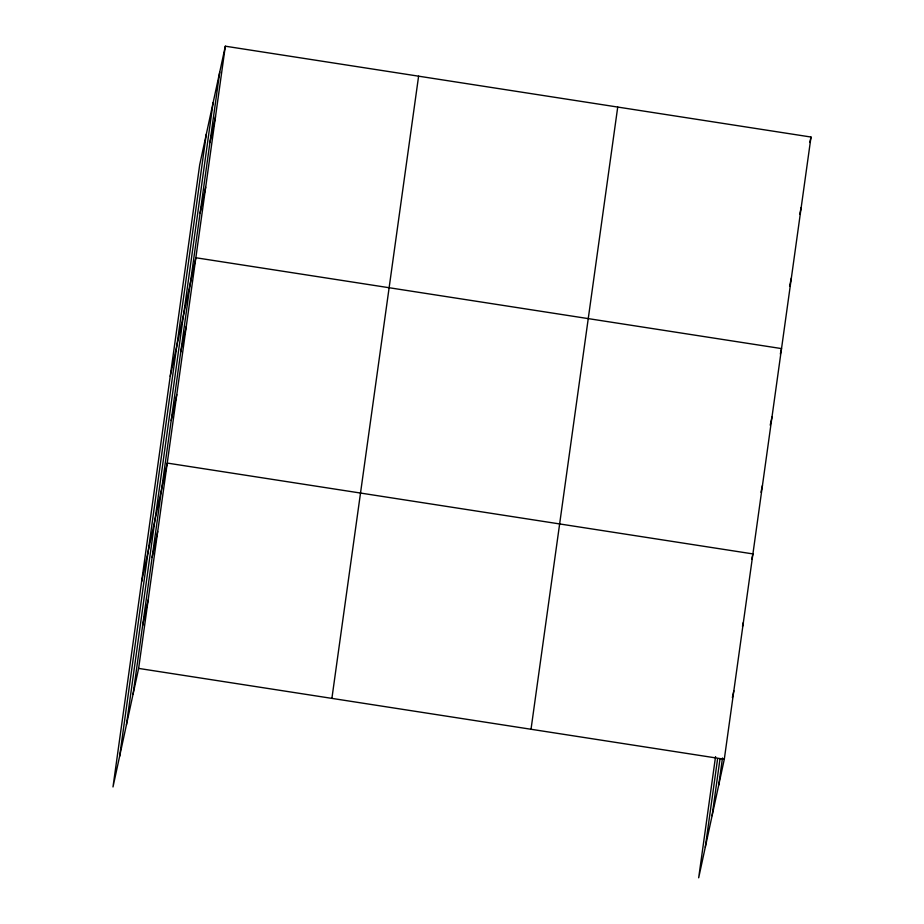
<?xml version="1.0" encoding="UTF-8"?>
<svg xmlns="http://www.w3.org/2000/svg" width="924" height="924" viewBox="0 0 924 924"><rect width="100%" height="100%" fill="white"/><g stroke="black" fill="none" stroke-linecap="round" stroke-linejoin="round"><path stroke-width="1.39" d="M119.612 756.375L206.318 134.165M126.426 724.855L213.132 102.645M133.044 694.259L219.739 72.06M225.329 46.2L199.7 164.761L112.994 786.959L138.635 668.41L225.329 46.2L811.006 137.041L724.301 759.239L698.671 877.8L715.557 756.594M331.901 698.382L418.607 76.172M531.023 729.267L617.729 107.057M705.278 847.204L717.601 758.8M712.092 815.684L720.039 758.65M718.71 785.1L722.487 758.003M209.921 142.573L215.511 116.713M200.092 213.086L205.682 187.237M170.224 376.311L195.853 257.75L781.519 348.591L780.341 354.031M180.723 352.044L186.313 326.195M171.194 420.489L176.784 394.64M141.615 581.635L167.244 463.074L752.91 553.915L751.732 559.355M152.113 557.38L157.704 531.519M142.573 625.814L148.163 599.965M809.828 142.481L811.006 137.041M799.71 214.356L801.177 207.553M789.581 286.232L791.348 278.066M770.223 425.19L771.99 417.024M760.972 492.273L762.45 485.47M742.492 626.437L743.37 622.36M732.362 697.597L733.841 690.794M138.635 668.41L724.301 759.239"/></g></svg>
